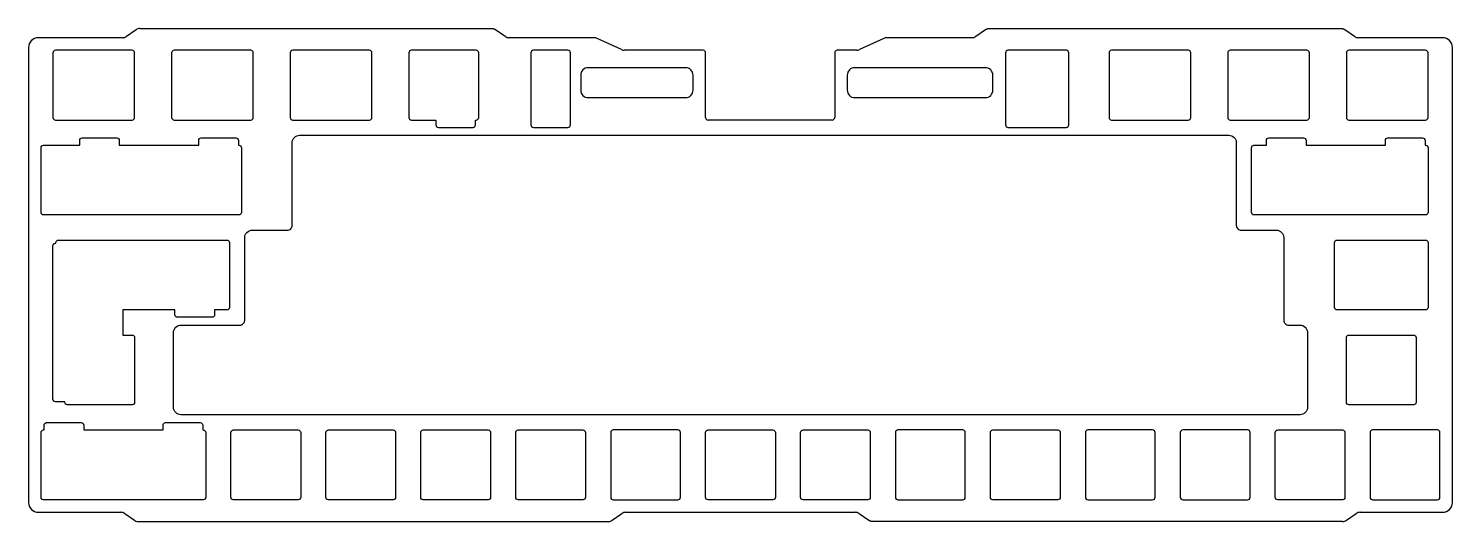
# Model space of a CAD drawing. Header units: millimetres. Extents: x -286 to 0, y -2 to 97.
import ezdxf

# ---------------------------------------------------------------- set-up
doc = ezdxf.new("R2010")
doc.units = ezdxf.units.MM
doc.layers.get('0').update_dxf_attribs({"linetype": 'CONTINUOUS'})

msp = doc.modelspace()

# ---------------------------------------------------------------- linework, layer by layer
for p, q in [((-266.9, 95.25), (-283.75, 95.25)), ((-264.16, 96.86), (-266.1, 95.5)), ((-190.09, 95.5), (-192.02, 96.86)), ((-172.22, 95.25), (-189.28, 95.25)), ((-166.78, 92.86), (-171.63, 95.12)), ((-114.12, 95.12), (-118.97, 92.86)), ((-96.47, 95.25), (-113.53, 95.25)), ((-93.73, 96.86), (-95.67, 95.5)), ((-19.66, 95.5), (-21.59, 96.86)), ((-2, 95.25), (-18.85, 95.25)), ((-285.75, 93.25), (-285.75, 2)), ((-150.38, 92.72), (-166.19, 92.72)), ((-149.88, 79.22), (-149.88, 92.22)), ((-123.97, 92.22), (-123.97, 79.22)), ((-119.56, 92.72), (-123.47, 92.72)), ((0, 2), (0, 93.25)), ((-124.47, 78.72), (-149.38, 78.72)), ((-283.75, 0), (-267.21, 0)), ((-165.88, 0), (-119.86, 0)), ((-18.54, 0), (-2, 0)), ((-266.41, -0.25), (-264.48, -1.61)), ((-168.63, -1.61), (-166.68, -0.25)), ((-119.06, -0.25), (-117.13, -1.61)), ((-21.28, -1.61), (-19.34, -0.25))]:
    msp.add_line(p, q)
for points in [[(-264.96, 78.72, 0.414214), (-264.46, 79.22), (-264.46, 92.22, 0.414214), (-264.96, 92.72), (-280.34, 92.72, 0.414214), (-280.84, 92.22), (-280.84, 79.22, 0.414214), (-280.34, 78.72)], [(-257.03, 79.22, 0.414214), (-256.53, 78.72), (-241.15, 78.72, 0.414214), (-240.65, 79.22), (-240.65, 92.22, 0.414214), (-241.15, 92.72), (-256.53, 92.72, 0.414214), (-257.03, 92.22)], [(-233.22, 79.22, 0.414214), (-232.72, 78.72), (-217.34, 78.72, 0.414214), (-216.84, 79.22), (-216.84, 92.22, 0.414214), (-217.34, 92.72), (-232.72, 92.72, 0.414214), (-233.22, 92.22)], [(-195.91, 78.72, 0.414214), (-195.41, 79.22), (-195.41, 92.22, 0.414214), (-195.91, 92.72), (-208.91, 92.72, 0.414214), (-209.41, 92.22), (-209.41, 79.22, 0.414214), (-208.91, 78.72), (-204, 78.72), (-204, 77.75, 0.414214), (-203.5, 77.25), (-196.55, 77.25, 0.414214), (-196.05, 77.75), (-196.05, 78.72)], [(-184.44, 92.72, 0.414214), (-184.94, 92.22), (-184.94, 77.75, 0.414214), (-184.44, 77.25), (-177.49, 77.25, 0.414214), (-176.99, 77.75), (-176.99, 92.22, 0.414214), (-177.49, 92.72)], [(-77.49, 77.25, 0.414214), (-76.99, 77.75), (-76.99, 92.22, 0.414214), (-77.49, 92.72), (-89.2, 92.72, 0.414214), (-89.7, 92.22), (-89.7, 77.75, 0.414214), (-89.2, 77.25)], [(-68.91, 79.22, 0.414214), (-68.41, 78.72), (-53.03, 78.72, 0.414214), (-52.53, 79.22), (-52.53, 92.22, 0.414214), (-53.03, 92.72), (-68.41, 92.72, 0.414214), (-68.91, 92.22)], [(-44.6, 92.72, 0.414214), (-45.1, 92.22), (-45.1, 79.22, 0.414214), (-44.6, 78.72), (-29.22, 78.72, 0.414214), (-28.72, 79.22), (-28.72, 92.22, 0.414214), (-29.22, 92.72)], [(-5.41, 78.72, 0.414214), (-4.91, 79.22), (-4.91, 92.22, 0.414214), (-5.41, 92.72), (-20.79, 92.72, 0.414214), (-21.29, 92.22), (-21.29, 79.22, 0.414214), (-20.79, 78.72)], [(-153.9, 83.23, 0.414214), (-152.4, 84.72), (-152.4, 87.73, 0.414214), (-153.9, 89.23), (-173.44, 89.23, 0.414214), (-174.94, 87.73), (-174.94, 84.72, 0.414214), (-173.44, 83.23)], [(-121.44, 84.72, 0.414214), (-119.94, 83.23), (-93.73, 83.23, 0.414214), (-92.23, 84.72), (-92.23, 87.73, 0.414214), (-93.73, 89.23), (-119.94, 89.23, 0.414214), (-121.44, 87.73)], [(-243.64, 74.65), (-243.64, 73.67), (-243.53, 73.67, -0.414214), (-243.03, 73.17), (-243.03, 60.17, -0.414214), (-243.53, 59.67), (-282.73, 59.67, -0.414214), (-283.23, 60.17), (-283.23, 73.17, -0.414214), (-282.73, 73.67), (-275.47, 73.67), (-275.47, 74.65, -0.414214), (-274.97, 75.15), (-268.02, 75.15, -0.414214), (-267.52, 74.65), (-267.52, 73.67), (-251.59, 73.67), (-251.59, 74.65, -0.414214), (-251.09, 75.15), (-244.14, 75.15, -0.414214)], [(-33.86, 38.57, 0.414214), (-32.86, 37.57), (-30.6, 37.57, -0.414214), (-29.1, 36.08), (-29.1, 21.07, -0.414214), (-30.6, 19.57), (-255.15, 19.57, -0.414214), (-256.65, 21.07), (-256.65, 36.08, -0.414214), (-255.15, 37.57), (-243.36, 37.57, 0.414214), (-242.36, 38.57), (-242.36, 55.12, -0.414214), (-240.86, 56.62), (-233.84, 56.62, 0.414214), (-232.84, 57.62), (-232.84, 74.17, -0.414214), (-231.34, 75.67), (-44.89, 75.67, -0.414214), (-43.39, 74.17), (-43.39, 57.62, 0.414214), (-42.39, 56.62), (-35.36, 56.62, -0.414214), (-33.86, 55.12)], [(-29.39, 73.67), (-13.47, 73.67), (-13.47, 74.65, -0.414214), (-12.97, 75.15), (-6.02, 75.15, -0.414214), (-5.52, 74.65), (-5.52, 73.67), (-5.41, 73.67, -0.414214), (-4.91, 73.17), (-4.91, 60.17, -0.414214), (-5.41, 59.67), (-39.84, 59.67, -0.414214), (-40.34, 60.17), (-40.34, 73.17, -0.414214), (-39.84, 73.67), (-37.34, 73.67), (-37.34, 74.65, -0.414214), (-36.84, 75.15), (-29.89, 75.15, -0.414214), (-29.39, 74.65)], [(-256.36, 40.62), (-266.84, 40.62), (-266.84, 35.58), (-264.96, 35.58, -0.414214), (-264.46, 35.08), (-264.46, 22.07, -0.414214), (-264.96, 21.58), (-277.96, 21.58, -0.414214), (-278.46, 22.07), (-278.46, 22.19), (-280.34, 22.19, -0.414214), (-280.84, 22.69), (-280.84, 53.51, -0.414214), (-280.34, 54.01), (-280.23, 54.01), (-280.23, 54.13, -0.414214), (-279.73, 54.62), (-245.91, 54.62, -0.414214), (-245.41, 54.13), (-245.41, 41.12, -0.414214), (-245.91, 40.62), (-248.41, 40.62), (-248.41, 39.65, -0.414214), (-248.91, 39.15), (-255.86, 39.15, -0.414214), (-256.36, 39.65)], [(-5.41, 40.62), (-23.17, 40.62, -0.414214), (-23.67, 41.12), (-23.67, 54.13, -0.414214), (-23.17, 54.62), (-5.41, 54.62, -0.414214), (-4.91, 54.13), (-4.91, 41.12, -0.414214)], [(-21.29, 22.07), (-21.29, 35.08, -0.414214), (-20.79, 35.58), (-7.79, 35.58, -0.414214), (-7.29, 35.08), (-7.29, 22.07, -0.414214), (-7.79, 21.58), (-20.79, 21.58, -0.414214)], [(-250.68, 2.52), (-282.73, 2.52, -0.414214), (-283.23, 3.02), (-283.23, 16.02, -0.414214), (-282.73, 16.52), (-282.61, 16.52), (-282.61, 17.5, -0.414214), (-282.11, 18), (-275.16, 18, -0.414214), (-274.66, 17.5), (-274.66, 16.52), (-258.74, 16.52), (-258.74, 17.5, -0.414214), (-258.24, 18), (-251.29, 18, -0.414214), (-250.79, 17.5), (-250.79, 16.52), (-250.68, 16.52, -0.414214), (-250.18, 16.02), (-250.18, 3.02, -0.414214)], [(-245.13, 3.02), (-245.13, 16.02, -0.414214), (-244.63, 16.52), (-231.62, 16.52, -0.414214), (-231.13, 16.02), (-231.13, 3.02, -0.414214), (-231.62, 2.52), (-244.63, 2.52, -0.414214)], [(-212.08, 16.02), (-212.08, 3.02, -0.414214), (-212.57, 2.52), (-225.58, 2.52, -0.414214), (-226.08, 3.02), (-226.08, 16.02, -0.414214), (-225.58, 16.52), (-212.57, 16.52, -0.414214)], [(-193.53, 2.52), (-206.53, 2.52, -0.414214), (-207.03, 3.02), (-207.03, 16.02, -0.414214), (-206.53, 16.52), (-193.53, 16.52, -0.414214), (-193.03, 16.02), (-193.03, 3.02, -0.414214)], [(-174.48, 2.52), (-187.47, 2.52, -0.414214), (-187.97, 3.02), (-187.97, 16.02, -0.414214), (-187.47, 16.52), (-174.48, 16.52, -0.414214), (-173.98, 16.02), (-173.98, 3.02, -0.414214)], [(-154.93, 16.02, 0.414214), (-155.43, 16.52), (-168.43, 16.52, 0.414214), (-168.92, 16.02), (-168.92, 3.02, 0.414214), (-168.43, 2.52), (-155.43, 2.52, 0.414214), (-154.93, 3.02)], [(-136.38, 2.52), (-149.38, 2.52, -0.414214), (-149.88, 3.02), (-149.88, 16.02, -0.414214), (-149.38, 16.52), (-136.38, 16.52, -0.414214), (-135.88, 16.02), (-135.88, 3.02, -0.414214)], [(-117.33, 2.52), (-130.32, 2.52, -0.414214), (-130.82, 3.02), (-130.82, 16.02, -0.414214), (-130.32, 16.52), (-117.33, 16.52, -0.414214), (-116.83, 16.02), (-116.83, 3.02, -0.414214)], [(-111.78, 3.02, 0.414214), (-111.28, 2.52), (-98.28, 2.52, 0.414214), (-97.78, 3.02), (-97.78, 16.02, 0.414214), (-98.28, 16.52), (-111.28, 16.52, 0.414214), (-111.78, 16.02)], [(-78.72, 16.02), (-78.72, 3.02, -0.414214), (-79.22, 2.52), (-92.23, 2.52, -0.414214), (-92.73, 3.02), (-92.73, 16.02, -0.414214), (-92.23, 16.52), (-79.22, 16.52, -0.414214)], [(-73.17, 16.52, 0.414214), (-73.67, 16.02), (-73.67, 3.02, 0.414214), (-73.17, 2.52), (-60.17, 2.52, 0.414214), (-59.68, 3.02), (-59.68, 16.02, 0.414214), (-60.17, 16.52)], [(-54.13, 16.52, 0.414214), (-54.62, 16.02), (-54.62, 3.02, 0.414214), (-54.13, 2.52), (-41.12, 2.52, 0.414214), (-40.62, 3.02), (-40.62, 16.02, 0.414214), (-41.12, 16.52)], [(-35.58, 3.02), (-35.58, 16.02, -0.414214), (-35.08, 16.52), (-22.08, 16.52, -0.414214), (-21.58, 16.02), (-21.58, 3.02, -0.414214), (-22.08, 2.52), (-35.08, 2.52, -0.414214)], [(-2.53, 16.02, 0.414214), (-3.02, 16.52), (-16.03, 16.52, 0.414214), (-16.53, 16.02), (-16.53, 3.02, 0.414214), (-16.03, 2.52), (-3.02, 2.52, 0.414214), (-2.53, 3.02)]]:
    msp.add_lwpolyline(points, format="xyb", close=True)
for centre, radius, start, end in [((-283.75, 93.25), 2, 90, 180), ((-266.9, 96.65), 1.4, 270, 305), ((-263.39, 95.75), 1.35, 90.0008, 124.8966), ((-189.28, 96.65), 1.4, 235, 270), ((-172.22, 93.85), 1.4, 64.9992, 90), ((-113.53, 93.85), 1.4, 90, 115.0008), ((-96.47, 96.65), 1.4, 270, 305), ((-18.85, 96.65), 1.4, 235.0034, 270), ((-2, 93.25), 2, 0, 90), ((-166.19, 94.13), 1.4, 244.9992, 270), ((-150.38, 92.22), 0.5, 0, 90), ((-123.47, 92.22), 0.5, 90, 180), ((-119.56, 94.13), 1.4, 270, 295.0008), ((-149.38, 79.22), 0.5, 180, 270), ((-124.47, 79.22), 0.5, -90, 0), ((-283.75, 2), 2, 180, 270), ((-267.21, -1.4), 1.4, 55, 90), ((-165.88, -1.4), 1.4, 90, 124.8693), ((-18.54, -1.4), 1.4, 90, 125), ((-2, 2), 2, 270, 360), ((-119.86, -1.4), 1.4, 55, 90), ((-22.05, -0.5), 1.35, 270.0008, 304.8965)]:
    msp.add_arc(centre, radius, start, end)
for points, knots in [([(-263.39, 97.1), (-243, 97.1), (-222.61, 97.1), (-202.22, 97.1), (-201.71, 97.1), (-201.21, 97.1), (-200.71, 97.1), (-200.24, 97.1), (-199.77, 97.1), (-199.31, 97.1), (-198.88, 97.1), (-198.45, 97.1), (-198.02, 97.1), (-197.63, 97.1), (-197.25, 97.1), (-196.86, 97.1), (-196.52, 97.1), (-196.17, 97.1), (-195.83, 97.1), (-195.53, 97.1), (-195.23, 97.1), (-194.93, 97.1), (-194.68, 97.1), (-194.43, 97.1), (-194.18, 97.1), (-194.08, 97.1), (-193.97, 97.1), (-193.86, 97.1), (-193.77, 97.1), (-193.68, 97.1), (-193.59, 97.1), (-193.51, 97.1), (-193.43, 97.1), (-193.35, 97.1), (-193.28, 97.1), (-193.22, 97.1), (-193.15, 97.1), (-193.1, 97.1), (-193.05, 97.1), (-193, 97.1), (-192.96, 97.1), (-192.92, 97.1), (-192.88, 97.1), (-192.86, 97.1), (-192.84, 97.1), (-192.82, 97.1), (-192.81, 97.1), (-192.8, 97.1), (-192.79, 97.1), (-192.79, 97.1), (-192.78, 97.1), (-192.78, 97.1), (-192.77, 97.1), (-192.76, 97.1), (-192.76, 97.1), (-192.75, 97.1), (-192.75, 97.1), (-192.74, 97.1), (-192.74, 97.1), (-192.73, 97.1), (-192.72, 97.1), (-192.71, 97.1), (-192.7, 97.1), (-192.69, 97.1), (-192.68, 97.1), (-192.67, 97.09), (-192.66, 97.09), (-192.64, 97.09), (-192.63, 97.09), (-192.62, 97.09), (-192.61, 97.09), (-192.6, 97.09), (-192.59, 97.08), (-192.56, 97.08), (-192.54, 97.08), (-192.52, 97.07), (-192.5, 97.07), (-192.48, 97.06), (-192.45, 97.06), (-192.43, 97.05), (-192.41, 97.04), (-192.39, 97.04), (-192.37, 97.03), (-192.34, 97.02), (-192.32, 97.02), (-192.3, 97.01), (-192.28, 97), (-192.26, 96.99), (-192.22, 96.97), (-192.18, 96.95), (-192.14, 96.93), (-192.1, 96.91), (-192.06, 96.88), (-192.02, 96.86)], [0, 0, 0, 0, 6.117299, 6.117299, 6.117299, 6.268077, 6.268077, 6.268077, 6.408131, 6.408131, 6.408131, 6.536694, 6.536694, 6.536694, 6.653001, 6.653001, 6.653001, 6.756286, 6.756286, 6.756286, 6.845783, 6.845783, 6.845783, 6.920725, 6.920725, 6.920725, 6.952499, 6.952499, 6.952499, 6.980347, 6.980347, 6.980347, 7.004173, 7.004173, 7.004173, 7.023882, 7.023882, 7.023882, 7.039378, 7.039378, 7.039378, 7.050565, 7.050565, 7.050565, 7.057348, 7.057348, 7.057348, 7.05963, 7.05963, 7.05963, 7.061552, 7.061552, 7.061552, 7.063473, 7.063473, 7.063473, 7.065391, 7.065391, 7.065391, 7.067308, 7.067308, 7.067308, 7.071138, 7.071138, 7.071138, 7.074962, 7.074962, 7.074962, 7.078782, 7.078782, 7.078782, 7.082597, 7.082597, 7.082597, 7.090218, 7.090218, 7.090218, 7.09783, 7.09783, 7.09783, 7.105437, 7.105437, 7.105437, 7.113044, 7.113044, 7.113044, 7.120656, 7.120656, 7.120656, 7.135908, 7.135908, 7.135908, 7.151236, 7.151236, 7.151236, 7.151236]), ([(-93.73, 96.86), (-93.73, 96.86), (-93.73, 96.86), (-93.72, 96.86), (-93.72, 96.86), (-93.72, 96.86), (-93.72, 96.87), (-93.71, 96.87), (-93.71, 96.87), (-93.71, 96.88), (-93.7, 96.88), (-93.7, 96.88), (-93.69, 96.88), (-93.69, 96.89), (-93.68, 96.89), (-93.68, 96.89), (-93.67, 96.9), (-93.67, 96.9), (-93.66, 96.9), (-93.66, 96.91), (-93.65, 96.91), (-93.65, 96.91), (-93.64, 96.91), (-93.64, 96.92), (-93.63, 96.92), (-93.63, 96.92), (-93.62, 96.93), (-93.62, 96.93), (-93.61, 96.93), (-93.6, 96.94), (-93.59, 96.95), (-93.58, 96.95), (-93.57, 96.96), (-93.56, 96.96), (-93.55, 96.97), (-93.54, 96.97), (-93.52, 96.98), (-93.51, 96.98), (-93.5, 96.99), (-93.49, 96.99), (-93.47, 97), (-93.45, 97.01), (-93.43, 97.02), (-93.41, 97.02), (-93.39, 97.03), (-93.37, 97.04), (-93.34, 97.04), (-93.32, 97.05), (-93.3, 97.06), (-93.28, 97.06), (-93.26, 97.07), (-93.23, 97.07), (-93.21, 97.08), (-93.19, 97.08), (-93.17, 97.08), (-93.14, 97.09), (-93.12, 97.09), (-93.1, 97.09), (-93.05, 97.1), (-93.01, 97.1), (-92.96, 97.1)], [0.00027962, 0.00027962, 0.00027962, 0.00027962, 0.00136159, 0.00136159, 0.00136159, 0.0019228, 0.0019228, 0.0019228, 0.0038438, 0.0038438, 0.0038438, 0.00576307, 0.00576307, 0.00576307, 0.00768068, 0.00768068, 0.00768068, 0.00959675, 0.00959675, 0.00959675, 0.01151136, 0.01151136, 0.01151136, 0.01342458, 0.01342458, 0.01342458, 0.01533651, 0.01533651, 0.01533651, 0.01915674, 0.01915674, 0.01915674, 0.02297277, 0.02297277, 0.02297277, 0.02678522, 0.02678522, 0.02678522, 0.03059471, 0.03059471, 0.03059471, 0.03820659, 0.03820659, 0.03820659, 0.0458137, 0.0458137, 0.0458137, 0.05342065, 0.05342065, 0.05342065, 0.06103203, 0.06103203, 0.06103203, 0.0686525, 0.0686525, 0.0686525, 0.07628688, 0.07628688, 0.07628688, 0.09161285, 0.09161285, 0.09161285, 0.09161285]), ([(-92.96, 97.1), (-72.57, 97.1), (-52.18, 97.1), (-31.79, 97.1), (-31.28, 97.1), (-30.78, 97.1), (-30.28, 97.1), (-29.81, 97.1), (-29.34, 97.1), (-28.88, 97.1), (-28.45, 97.1), (-28.02, 97.1), (-27.59, 97.1), (-27.2, 97.1), (-26.82, 97.1), (-26.43, 97.1), (-26.09, 97.1), (-25.74, 97.1), (-25.4, 97.1), (-25.1, 97.1), (-24.8, 97.1), (-24.5, 97.1), (-24.25, 97.1), (-24, 97.1), (-23.75, 97.1), (-23.65, 97.1), (-23.54, 97.1), (-23.43, 97.1), (-23.34, 97.1), (-23.25, 97.1), (-23.16, 97.1), (-23.08, 97.1), (-23, 97.1), (-22.92, 97.1), (-22.85, 97.1), (-22.79, 97.1), (-22.72, 97.1), (-22.67, 97.1), (-22.62, 97.1), (-22.57, 97.1), (-22.53, 97.1), (-22.49, 97.1), (-22.45, 97.1), (-22.43, 97.1), (-22.41, 97.1), (-22.39, 97.1), (-22.38, 97.1), (-22.37, 97.1), (-22.36, 97.1), (-22.36, 97.1), (-22.35, 97.1), (-22.35, 97.1), (-22.34, 97.1), (-22.33, 97.1), (-22.33, 97.1), (-22.32, 97.1), (-22.32, 97.1), (-22.31, 97.1), (-22.31, 97.1), (-22.3, 97.1), (-22.29, 97.1), (-22.28, 97.1), (-22.27, 97.1), (-22.26, 97.1), (-22.25, 97.1), (-22.24, 97.09), (-22.23, 97.09), (-22.21, 97.09), (-22.2, 97.09), (-22.19, 97.09), (-22.18, 97.09), (-22.17, 97.09), (-22.16, 97.08), (-22.13, 97.08), (-22.11, 97.08), (-22.09, 97.07), (-22.07, 97.07), (-22.05, 97.06), (-22.02, 97.06), (-22, 97.05), (-21.98, 97.04), (-21.96, 97.04), (-21.94, 97.03), (-21.91, 97.02), (-21.89, 97.02), (-21.87, 97.01), (-21.85, 97), (-21.83, 96.99), (-21.79, 96.97), (-21.75, 96.95), (-21.71, 96.93), (-21.67, 96.91), (-21.63, 96.88), (-21.59, 96.86)], [0, 0, 0, 0, 6.117299, 6.117299, 6.117299, 6.268077, 6.268077, 6.268077, 6.408131, 6.408131, 6.408131, 6.536694, 6.536694, 6.536694, 6.653001, 6.653001, 6.653001, 6.756286, 6.756286, 6.756286, 6.845783, 6.845783, 6.845783, 6.920725, 6.920725, 6.920725, 6.952499, 6.952499, 6.952499, 6.980347, 6.980347, 6.980347, 7.004173, 7.004173, 7.004173, 7.023882, 7.023882, 7.023882, 7.039378, 7.039378, 7.039378, 7.050565, 7.050565, 7.050565, 7.057348, 7.057348, 7.057348, 7.05963, 7.05963, 7.05963, 7.061552, 7.061552, 7.061552, 7.063473, 7.063473, 7.063473, 7.065391, 7.065391, 7.065391, 7.067308, 7.067308, 7.067308, 7.071138, 7.071138, 7.071138, 7.074962, 7.074962, 7.074962, 7.078782, 7.078782, 7.078782, 7.082597, 7.082597, 7.082597, 7.090218, 7.090218, 7.090218, 7.09783, 7.09783, 7.09783, 7.105437, 7.105437, 7.105437, 7.113044, 7.113044, 7.113044, 7.120656, 7.120656, 7.120656, 7.135908, 7.135908, 7.135908, 7.151236, 7.151236, 7.151236, 7.151236]), ([(-264.48, -1.61), (-264.46, -1.62), (-264.45, -1.63), (-264.28, -1.73), (-264.12, -1.8), (-263.82, -1.85), (-263.73, -1.85), (-262.83, -1.85), (-262.03, -1.85), (-258.77, -1.85), (-256.31, -1.85), (-248.92, -1.85), (-243.99, -1.85), (-229.21, -1.85), (-219.36, -1.85), (-196.14, -1.85), (-182.77, -1.85), (-169.4, -1.85)], [-11.402947, -11.402947, -11.402947, -11.402947, -11.398317, -11.398317, -11.354954, -11.354954, -11.324909, -11.324909, -11.085344, -11.085344, -10.346321, -10.346321, -8.868275, -8.868275, -5.912184, -5.912184, -1.901576, -1.901576, -1.901576, -1.901576]), ([(-169.4, -1.85), (-169.3, -1.85), (-169.2, -1.84), (-169, -1.8), (-168.91, -1.76), (-168.75, -1.69), (-168.69, -1.65), (-168.63, -1.61)], [-0.08227754, -0.08227754, -0.08227754, -0.08227754, -0.0523561, -0.0523561, -0.02247974, -0.02247974, 0, 0, 0, 0]), ([(-22.05, -1.85), (-50.58, -1.85), (-79.12, -1.85), (-107.65, -1.85), (-108.22, -1.85), (-108.79, -1.85), (-109.37, -1.85), (-109.88, -1.85), (-110.4, -1.85), (-110.92, -1.85), (-111.38, -1.85), (-111.84, -1.85), (-112.3, -1.85), (-112.7, -1.85), (-113.1, -1.85), (-113.5, -1.85), (-113.83, -1.85), (-114.16, -1.85), (-114.5, -1.85), (-114.64, -1.85), (-114.78, -1.85), (-114.92, -1.85), (-115.05, -1.85), (-115.17, -1.85), (-115.29, -1.85), (-115.4, -1.85), (-115.51, -1.85), (-115.61, -1.85), (-115.7, -1.85), (-115.79, -1.85), (-115.87, -1.85), (-115.94, -1.85), (-116.01, -1.85), (-116.08, -1.85), (-116.13, -1.85), (-116.18, -1.85), (-116.23, -1.85), (-116.25, -1.85), (-116.27, -1.85), (-116.28, -1.85), (-116.3, -1.85), (-116.31, -1.85), (-116.32, -1.85), (-116.33, -1.85), (-116.34, -1.85), (-116.34, -1.85), (-116.35, -1.85), (-116.36, -1.85), (-116.37, -1.85), (-116.38, -1.85), (-116.38, -1.85), (-116.39, -1.85), (-116.39, -1.85), (-116.4, -1.85), (-116.4, -1.85), (-116.41, -1.85), (-116.42, -1.85), (-116.42, -1.85), (-116.43, -1.85), (-116.44, -1.85), (-116.46, -1.85), (-116.47, -1.85), (-116.48, -1.84), (-116.49, -1.84), (-116.5, -1.84), (-116.51, -1.84), (-116.52, -1.84), (-116.54, -1.84), (-116.55, -1.84), (-116.56, -1.83), (-116.58, -1.83), (-116.6, -1.83), (-116.63, -1.82), (-116.65, -1.82), (-116.67, -1.81), (-116.69, -1.81), (-116.71, -1.8), (-116.74, -1.79), (-116.76, -1.79), (-116.78, -1.78), (-116.8, -1.77), (-116.82, -1.77), (-116.84, -1.76), (-116.87, -1.75), (-116.89, -1.74), (-116.93, -1.72), (-116.97, -1.7), (-117.01, -1.68), (-117.05, -1.66), (-117.09, -1.63), (-117.13, -1.61)], [0, 0, 0, 0, 8.560132, 8.560132, 8.560132, 8.73187, 8.73187, 8.73187, 8.887236, 8.887236, 8.887236, 9.025206, 9.025206, 9.025206, 9.144758, 9.144758, 9.144758, 9.244868, 9.244868, 9.244868, 9.287312, 9.287312, 9.287312, 9.324512, 9.324512, 9.324512, 9.35634, 9.35634, 9.35634, 9.382668, 9.382668, 9.382668, 9.403367, 9.403367, 9.403367, 9.418311, 9.418311, 9.418311, 9.423585, 9.423585, 9.423585, 9.427372, 9.427372, 9.427372, 9.429655, 9.429655, 9.429655, 9.432342, 9.432342, 9.432342, 9.434263, 9.434263, 9.434263, 9.436181, 9.436181, 9.436181, 9.438098, 9.438098, 9.438098, 9.441928, 9.441928, 9.441928, 9.445752, 9.445752, 9.445752, 9.449572, 9.449572, 9.449572, 9.453387, 9.453387, 9.453387, 9.461008, 9.461008, 9.461008, 9.46862, 9.46862, 9.46862, 9.476227, 9.476227, 9.476227, 9.483834, 9.483834, 9.483834, 9.491446, 9.491446, 9.491446, 9.506698, 9.506698, 9.506698, 9.522026, 9.522026, 9.522026, 9.522026])]:
    msp.add_open_spline(points, degree=3, knots=knots)

doc.saveas('drawing.dxf')
